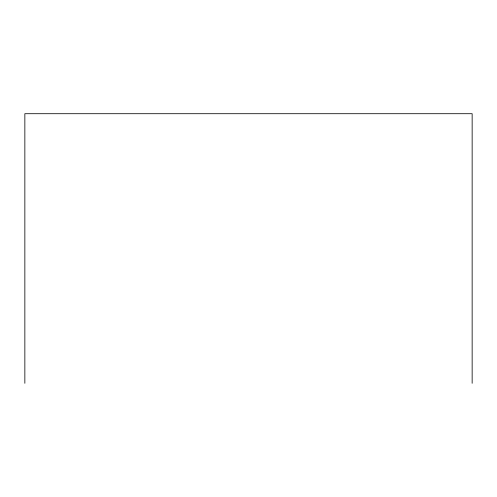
<?xml version="1.0" encoding="UTF-8"?>
<svg xmlns="http://www.w3.org/2000/svg" width="497" height="497" viewBox="0 0 497 497"><rect width="100%" height="100%" fill="white"/><g stroke="black" fill="none" stroke-linecap="round" stroke-linejoin="round"><path stroke-width="0.75" d="M472.15 383.293L472.15 113.707L24.85 113.707L24.85 383.293"/></g></svg>
